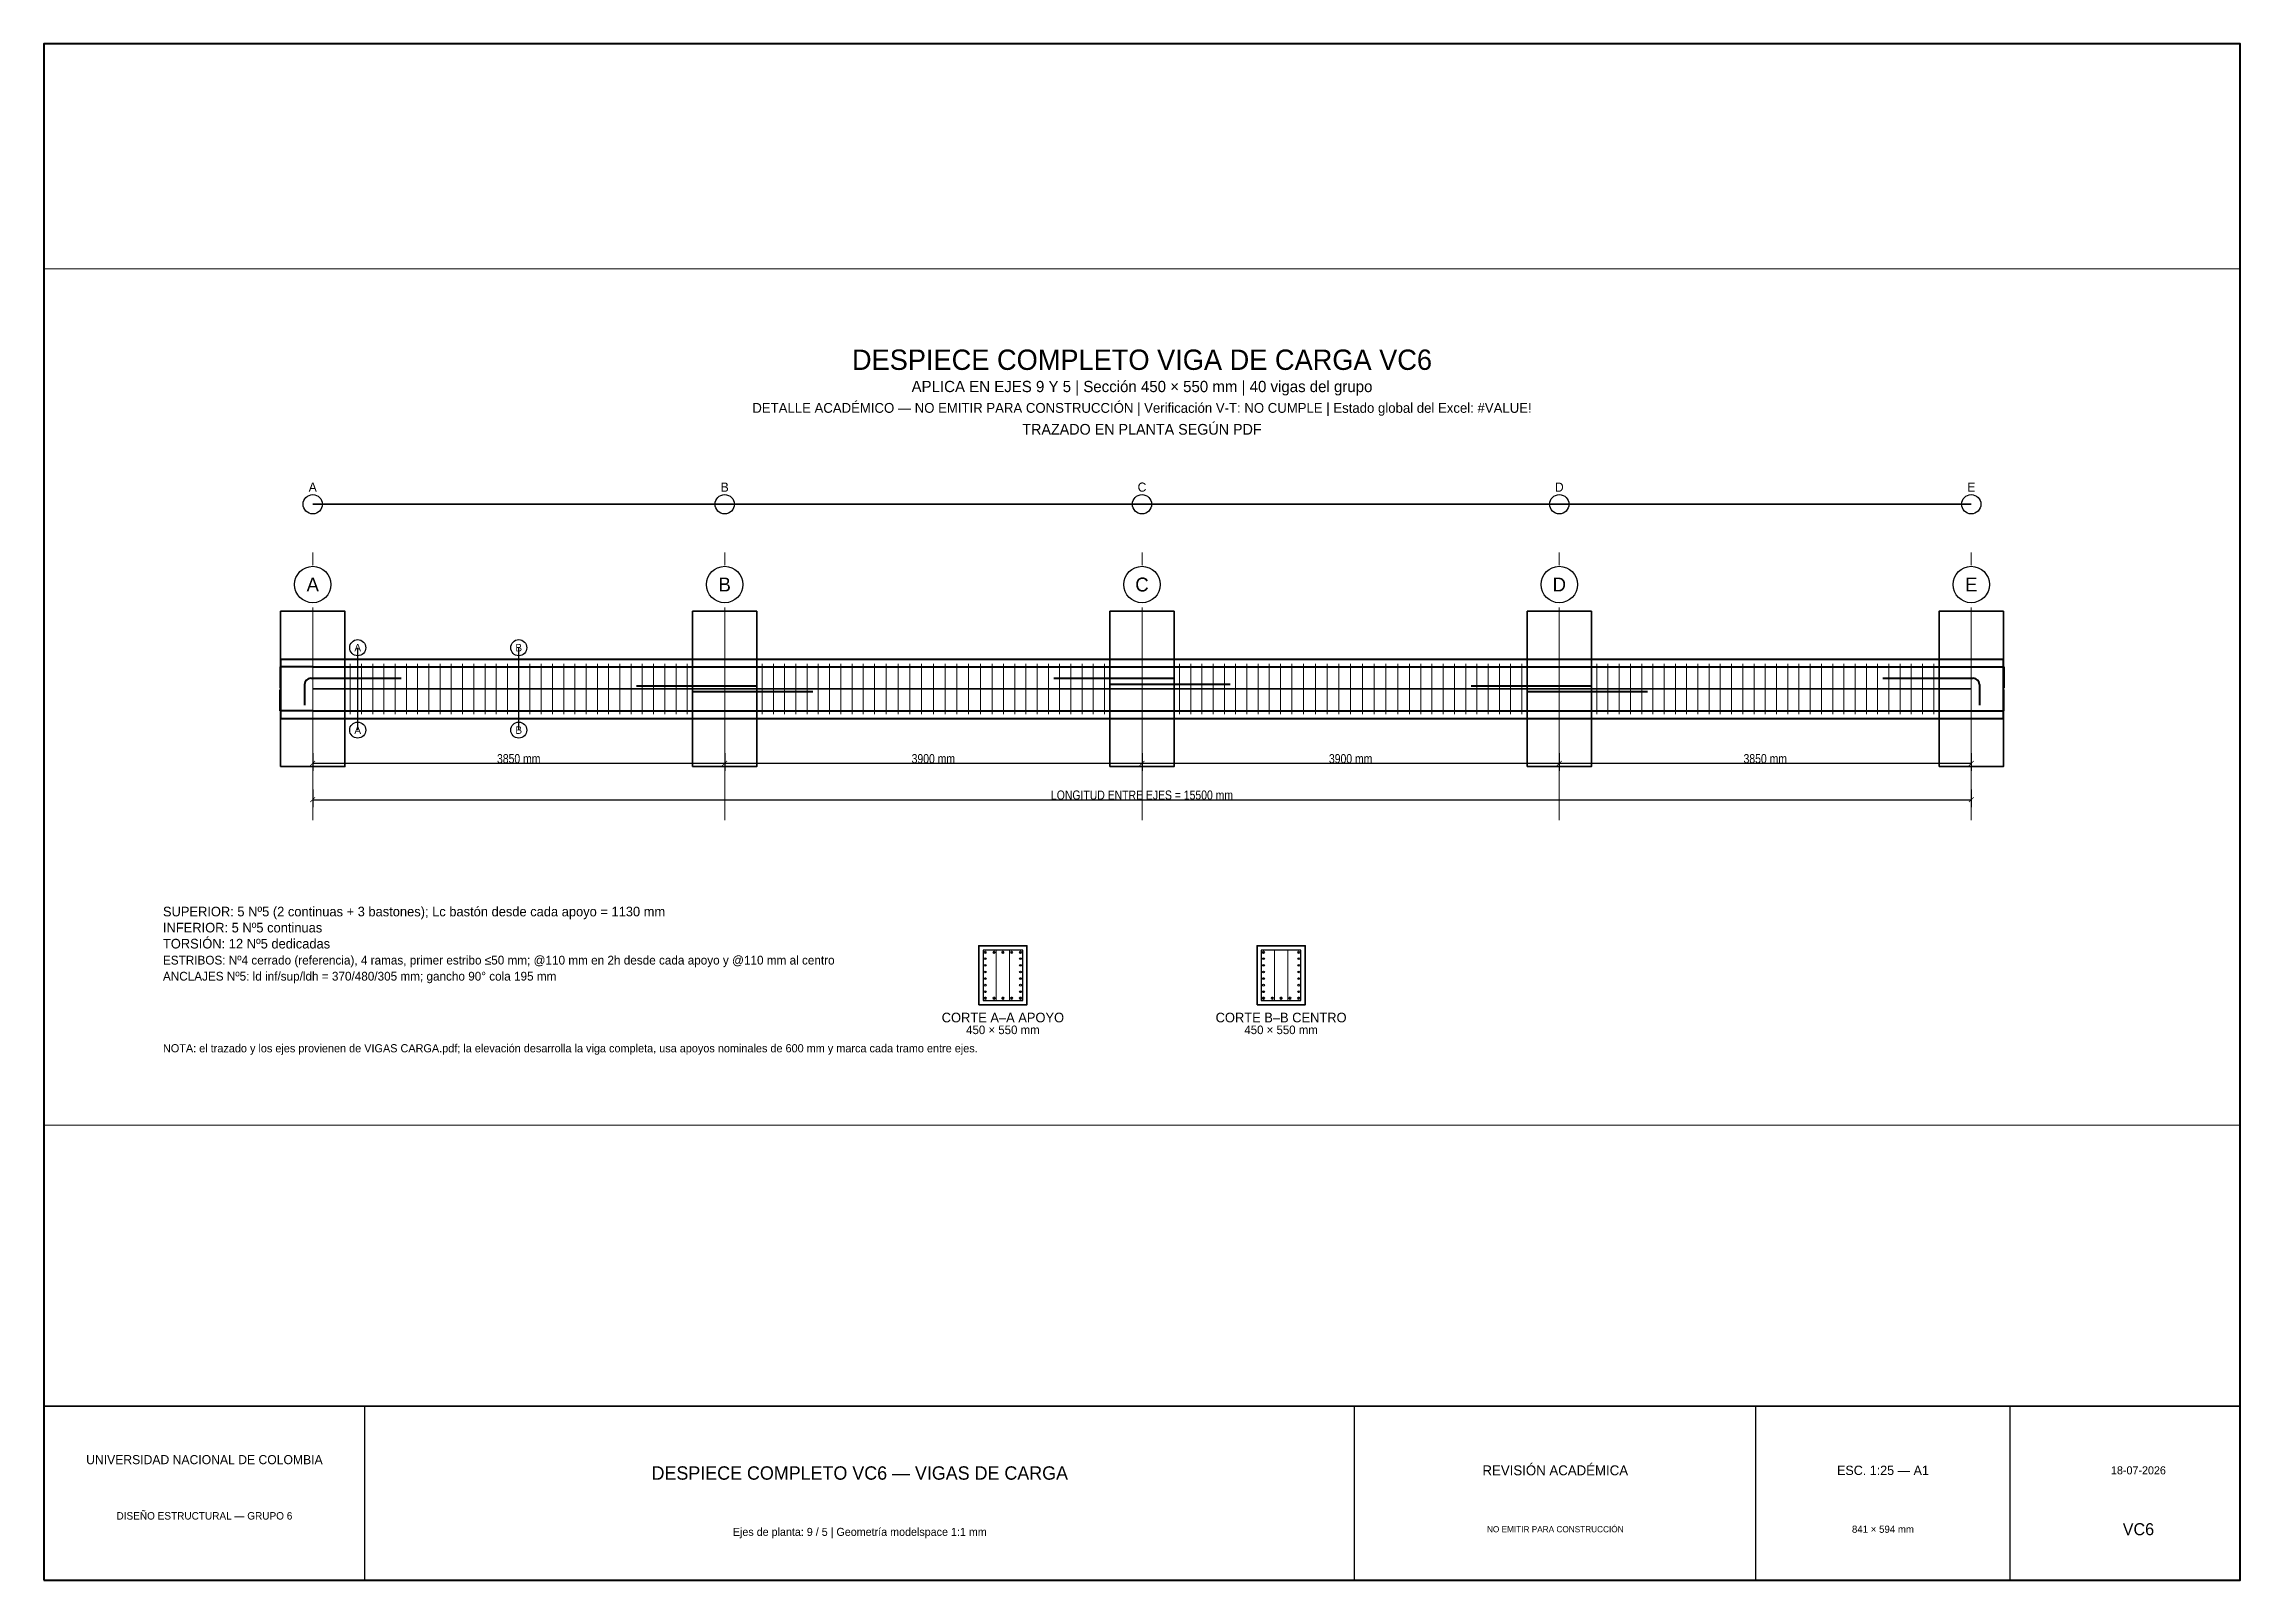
# Paper-space layout 'VC6_CARGA' of a CAD drawing. Header units: millimetres. Extents: x 10 to 831, y 10 to 584.
# The model-space entities are those that its viewports show. They can reach past a viewport. Long polylines and large blocks are cut down to what shows.
import ezdxf
from ezdxf.enums import TextEntityAlignment as Align

# ---------------------------------------------------------------- set-up
doc = ezdxf.new("R2010")
doc.units = ezdxf.units.MM
doc.linetypes.add('CENTER', pattern=[5.08, 3.175, -0.635, 0.635, -0.635])
for name, color, linetype in [('COLUMNAS', 7, 'Continuous'), ('CORTES', 7, 'Continuous'), ('COTAS', 7, 'Continuous'), ('EJES', 7, 'Continuous'), ('ESTRIBOS', 7, 'Continuous'), ('MARCO', 7, 'Continuous'), ('REF_INF', 7, 'Continuous'), ('REF_SUP_BASTON', 7, 'Continuous'), ('REF_SUP_CONT', 7, 'Continuous'), ('REF_TORSION', 7, 'Continuous'), ('TEXTO', 7, 'Continuous'), ('TRAZADO_PLANTA', 7, 'Continuous'), ('VIGA', 7, 'Continuous')]:
    doc.layers.add(name, color=color, linetype=linetype)
doc.styles.add('OpenSansCondensed-Light', font='OpenSansCondensed-Light.ttf')
doc.dimstyles.new('EZDXF', dxfattribs={"dimtxt": 0.25, "dimasz": 0.175, "dimexe": 0.375, "dimexo": 0.125, "dimgap": 0.1, "dimtad": 1, "dimlfac": 100, "dimzin": 12, "dimdsep": 46, "dimtxsty": 'OpenSansCondensed-Light', "dimblk": 'ARCHTICK', "dimcen": 2.5, "dimazin": 3, "dimtfac": 0.5, "dimtmove": 2, "dimatfit": 3})

# ---------------------------------------------------------------- blocks, each defined once
blk = doc.blocks.new('_ARCHTICK')
at = {"color": 0, "linetype": 'BYBLOCK', "const_width": 0.15}
blk.add_lwpolyline([(-0.5, -0.5), (0.5, 0.5)], dxfattribs=at)

msp = doc.modelspace()

# ---------------------------------------------------------------- linework, layer by layer
at = {"layer": 'COLUMNAS', "color": 7, "lineweight": 35}
for points in [[(1450, -38150), (2050, -38150), (2050, -36700), (1450, -36700)], [(5300, -38150), (5900, -38150), (5900, -36700), (5300, -36700)], [(9200, -38150), (9800, -38150), (9800, -36700), (9200, -36700)], [(13100, -38150), (13700, -38150), (13700, -36700), (13100, -36700)], [(16950, -38150), (17550, -38150), (17550, -36700), (16950, -36700)]]:
    msp.add_lwpolyline(points, close=True, dxfattribs=at)
at = {"layer": 'CORTES', "color": 7, "lineweight": 25}
for p, q in [((2170, -37810), (2170, -37040)), ((3675, -37810), (3675, -37040))]:
    msp.add_line(p, q, dxfattribs=at)
for centre in [(2170, -37040), (3675, -37040), (2170, -37810), (3675, -37810)]:
    msp.add_circle(centre, 75, dxfattribs=at)
at = {"layer": 'EJES', "color": 7, "linetype": 'CENTER', "lineweight": 18}
for p, q in [((1750, -38650), (1750, -36150)), ((5600, -38650), (5600, -36150)), ((9500, -38650), (9500, -36150)), ((13400, -38650), (13400, -36150)), ((17250, -38650), (17250, -36150))]:
    msp.add_line(p, q, dxfattribs=at)
at = {"layer": 'EJES', "color": 7, "lineweight": 25}
for centre in [(1750, -36450), (5600, -36450), (9500, -36450), (13400, -36450), (17250, -36450)]:
    msp.add_circle(centre, 170, dxfattribs=at)
at = {"layer": 'ESTRIBOS', "color": 7, "lineweight": 15}
for p, q in [((2100, -37660), (2100, -37190)), ((2205, -37660), (2205, -37190)), ((2310, -37660), (2310, -37190)), ((2415, -37660), (2415, -37190)), ((2520, -37660), (2520, -37190)), ((2625, -37660), (2625, -37190)), ((2730, -37660), (2730, -37190)), ((2835, -37660), (2835, -37190)), ((2940, -37660), (2940, -37190)), ((3045, -37660), (3045, -37190)), ((3150, -37660), (3150, -37190)), ((3255, -37660), (3255, -37190)), ((3360, -37660), (3360, -37190)), ((3465, -37660), (3465, -37190)), ((3570, -37660), (3570, -37190)), ((3675, -37660), (3675, -37190)), ((3780, -37660), (3780, -37190)), ((3885, -37660), (3885, -37190)), ((3990, -37660), (3990, -37190)), ((4095, -37660), (4095, -37190)), ((4200, -37660), (4200, -37190)), ((4305, -37660), (4305, -37190)), ((4410, -37660), (4410, -37190)), ((4515, -37660), (4515, -37190)), ((4620, -37660), (4620, -37190)), ((4725, -37660), (4725, -37190)), ((4830, -37660), (4830, -37190)), ((4935, -37660), (4935, -37190)), ((5040, -37660), (5040, -37190)), ((5145, -37660), (5145, -37190)), ((5250, -37660), (5250, -37190)), ((5950, -37660), (5950, -37190)), ((6055, -37660), (6055, -37190)), ((6160, -37660), (6160, -37190)), ((6265, -37660), (6265, -37190)), ((6370, -37660), (6370, -37190)), ((6475, -37660), (6475, -37190)), ((6580, -37660), (6580, -37190)), ((6685, -37660), (6685, -37190)), ((6790, -37660), (6790, -37190)), ((6895, -37660), (6895, -37190)), ((7000, -37660), (7000, -37190)), ((7110, -37660), (7110, -37190)), ((7220, -37660), (7220, -37190)), ((7330, -37660), (7330, -37190)), ((7440, -37660), (7440, -37190)), ((7550, -37660), (7550, -37190)), ((7660, -37660), (7660, -37190)), ((7770, -37660), (7770, -37190)), ((7880, -37660), (7880, -37190)), ((7990, -37660), (7990, -37190)), ((8100, -37660), (8100, -37190)), ((8205, -37660), (8205, -37190)), ((8310, -37660), (8310, -37190)), ((8415, -37660), (8415, -37190)), ((8520, -37660), (8520, -37190)), ((8625, -37660), (8625, -37190)), ((8730, -37660), (8730, -37190)), ((8835, -37660), (8835, -37190)), ((8940, -37660), (8940, -37190)), ((9045, -37660), (9045, -37190)), ((9150, -37660), (9150, -37190)), ((9850, -37660), (9850, -37190)), ((9955, -37660), (9955, -37190)), ((10060, -37660), (10060, -37190)), ((10165, -37660), (10165, -37190)), ((10270, -37660), (10270, -37190)), ((10375, -37660), (10375, -37190)), ((10480, -37660), (10480, -37190)), ((10585, -37660), (10585, -37190)), ((10690, -37660), (10690, -37190)), ((10795, -37660), (10795, -37190)), ((10900, -37660), (10900, -37190)), ((11010, -37660), (11010, -37190)), ((11120, -37660), (11120, -37190)), ((11230, -37660), (11230, -37190)), ((11340, -37660), (11340, -37190)), ((11450, -37660), (11450, -37190)), ((11560, -37660), (11560, -37190)), ((11670, -37660), (11670, -37190)), ((11780, -37660), (11780, -37190)), ((11890, -37660), (11890, -37190)), ((12000, -37660), (12000, -37190)), ((12105, -37660), (12105, -37190)), ((12210, -37660), (12210, -37190)), ((12315, -37660), (12315, -37190)), ((12420, -37660), (12420, -37190)), ((12525, -37660), (12525, -37190)), ((12630, -37660), (12630, -37190)), ((12735, -37660), (12735, -37190)), ((12840, -37660), (12840, -37190)), ((12945, -37660), (12945, -37190)), ((13050, -37660), (13050, -37190)), ((13750, -37660), (13750, -37190)), ((13855, -37660), (13855, -37190)), ((13960, -37660), (13960, -37190)), ((14065, -37660), (14065, -37190)), ((14170, -37660), (14170, -37190)), ((14275, -37660), (14275, -37190)), ((14380, -37660), (14380, -37190)), ((14485, -37660), (14485, -37190)), ((14590, -37660), (14590, -37190)), ((14695, -37660), (14695, -37190)), ((14800, -37660), (14800, -37190)), ((14905, -37660), (14905, -37190)), ((15010, -37660), (15010, -37190)), ((15115, -37660), (15115, -37190)), ((15220, -37660), (15220, -37190)), ((15325, -37660), (15325, -37190)), ((15430, -37660), (15430, -37190)), ((15535, -37660), (15535, -37190)), ((15640, -37660), (15640, -37190)), ((15745, -37660), (15745, -37190)), ((15850, -37660), (15850, -37190)), ((15955, -37660), (15955, -37190)), ((16060, -37660), (16060, -37190)), ((16165, -37660), (16165, -37190)), ((16270, -37660), (16270, -37190)), ((16375, -37660), (16375, -37190)), ((16480, -37660), (16480, -37190)), ((16585, -37660), (16585, -37190)), ((16690, -37660), (16690, -37190)), ((16795, -37660), (16795, -37190)), ((16900, -37660), (16900, -37190))]:
    msp.add_line(p, q, dxfattribs=at)
at = {"layer": 'ESTRIBOS', "color": 7, "lineweight": 20}
for p, q in [((8138.33333, -40335), (8138.33333, -39865)), ((8261.66667, -40335), (8261.66667, -39865)), ((10738.33333, -40335), (10738.33333, -39865)), ((10861.66667, -40335), (10861.66667, -39865))]:
    msp.add_line(p, q, dxfattribs=at)
at = {"layer": 'ESTRIBOS', "color": 7, "lineweight": 25}
for points in [[(8015, -40335), (8385, -40335), (8385, -39865), (8015, -39865)], [(10615, -40335), (10985, -40335), (10985, -39865), (10615, -39865)]]:
    msp.add_lwpolyline(points, close=True, dxfattribs=at)
at = {"layer": 'REF_INF', "color": 7, "lineweight": 40}
for p, q in [((1445, -37630), (1445, -37435)), ((17555, -37630), (17555, -37435)), ((1750, -37630), (1445, -37630)), ((1750, -37630), (17250, -37630)), ((17250, -37630), (17555, -37630))]:
    msp.add_line(p, q, dxfattribs=at)
at = {"layer": 'REF_INF', "color": 7, "lineweight": 35}
for centre in [(8035.65, -40314.35), (8117.825, -40314.35), (8200, -40314.35), (8282.175, -40314.35), (8364.35, -40314.35), (10635.65, -40314.35), (10717.825, -40314.35), (10800, -40314.35), (10882.175, -40314.35), (10964.35, -40314.35)]:
    msp.add_circle(centre, 7.95, dxfattribs=at)
at = {"layer": 'REF_SUP_BASTON', "color": 7, "lineweight": 40}
for p, q in [((1731.02765, -37325), (2575, -37325)), ((8675, -37325), (9805, -37325)), ((16425, -37325), (17268.97235, -37325)), ((1673.07765, -37382.95), (1673.07765, -37577.95)), ((4775, -37395), (5905, -37395)), ((5295, -37450), (6425, -37450)), ((9195, -37380), (10325, -37380)), ((12575, -37395), (13705, -37395)), ((13095, -37450), (14225, -37450)), ((17326.92235, -37382.95), (17326.92235, -37577.95))]:
    msp.add_line(p, q, dxfattribs=at)
for centre, start, end in [((1731.02765, -37382.95), 90, 180), ((17268.97235, -37382.95), 0, 90)]:
    msp.add_arc(centre, 57.95, start, end, dxfattribs=at)
at = {"layer": 'REF_SUP_CONT', "color": 7, "lineweight": 40}
for p, q in [((1750, -37220), (1445, -37220)), ((1445, -37220), (1445, -37415)), ((1750, -37220), (17250, -37220)), ((17250, -37220), (17555, -37220)), ((17555, -37220), (17555, -37415))]:
    msp.add_line(p, q, dxfattribs=at)
at = {"layer": 'REF_SUP_CONT', "color": 7, "lineweight": 35}
for centre in [(8035.65, -39885.65), (8117.825, -39885.65), (8200, -39885.65), (8282.175, -39885.65), (8364.35, -39885.65), (10635.65, -39885.65), (10964.35, -39885.65)]:
    msp.add_circle(centre, 7.95, dxfattribs=at)
at = {"layer": 'REF_TORSION', "color": 7, "lineweight": 35}
msp.add_line((1750, -37425), (17250, -37425), dxfattribs=at)
at = {"layer": 'REF_TORSION', "color": 7, "lineweight": 30}
for centre in [(8035.65, -39945.65), (8035.65, -40007.39), (8364.35, -39945.65), (8364.35, -40007.39), (10635.65, -39945.65), (10635.65, -40007.39), (10964.35, -39945.65), (10964.35, -40007.39), (8035.65, -40069.13), (8035.65, -40130.87), (8035.65, -40192.61), (8364.35, -40069.13), (8364.35, -40130.87), (8364.35, -40192.61), (10635.65, -40069.13), (10635.65, -40130.87), (10635.65, -40192.61), (10964.35, -40069.13), (10964.35, -40130.87), (10964.35, -40192.61), (8035.65, -40254.35), (8364.35, -40254.35), (10635.65, -40254.35), (10964.35, -40254.35)]:
    msp.add_circle(centre, 7.95, dxfattribs=at)
at = {"layer": 'TRAZADO_PLANTA', "color": 7, "lineweight": 35}
msp.add_lwpolyline([(1750, -35700), (5600, -35700), (9500, -35700), (13400, -35700), (17250, -35700)], dxfattribs=at)
at = {"layer": 'TRAZADO_PLANTA', "color": 7, "lineweight": 25}
for centre in [(1750, -35700), (5600, -35700), (9500, -35700), (13400, -35700), (17250, -35700)]:
    msp.add_circle(centre, 90, dxfattribs=at)
at = {"layer": 'VIGA', "color": 7, "lineweight": 40}
msp.add_lwpolyline([(1450, -37700), (17550, -37700), (17550, -37150), (1450, -37150)], close=True, dxfattribs=at)
at = {"layer": 'VIGA', "color": 7, "lineweight": 35}
for points in [[(7975, -40375), (8425, -40375), (8425, -39825), (7975, -39825)], [(10575, -40375), (11025, -40375), (11025, -39825), (10575, -39825)]]:
    msp.add_lwpolyline(points, close=True, dxfattribs=at)

# ---------------------------------------------------------------- texts
at = {"layer": 'CORTES', "color": 7}
for s, height, p in [('A', 70, (2170, -37040)), ('B', 70, (3675, -37040)), ('A', 70, (2170, -37810)), ('B', 70, (3675, -37810)), ('CORTE A–A APOYO', 90, (8200, -40495)), ('CORTE B–B CENTRO', 90, (10800, -40495))]:
    msp.add_text(s, height=height, dxfattribs=at).set_placement(p, align=Align.MIDDLE_CENTER)
at = {"layer": 'EJES', "color": 7}
for s, p in [('A', (1750, -36450)), ('B', (5600, -36450)), ('C', (9500, -36450)), ('D', (13400, -36450)), ('E', (17250, -36450))]:
    msp.add_text(s, height=130, dxfattribs=at).set_placement(p, align=Align.MIDDLE_CENTER)
at = {"layer": 'ESTRIBOS', "color": 7}
msp.add_text('ESTRIBOS: Nº4 cerrado (referencia), 4 ramas, primer estribo ≤50 mm; @110 mm en 2h desde cada apoyo y @110 mm al centro', height=82, dxfattribs=at).set_placement((350, -40000))
at = {"layer": 'REF_INF', "color": 7}
msp.add_text('INFERIOR: 5 Nº5 continuas', height=90, dxfattribs=at).set_placement((350, -39700))
at = {"layer": 'REF_SUP_CONT', "color": 7}
msp.add_text('SUPERIOR: 5 Nº5 (2 continuas + 3 bastones); Lc bastón desde cada apoyo = 1130 mm', height=90, dxfattribs=at).set_placement((350, -39550))
at = {"layer": 'REF_TORSION', "color": 7}
msp.add_text('TORSIÓN: 12 Nº5 dedicadas', height=90, dxfattribs=at).set_placement((350, -39850))
at = {"layer": 'TEXTO', "color": 7}
for s, height, p in [('DESPIECE COMPLETO VIGA DE CARGA VC6', 190, (9500, -34350)), ('APLICA EN EJES 9 Y 5 | Sección 450 × 550 mm | 40 vigas del grupo', 105, (9500, -34600)), ('DETALLE ACADÉMICO — NO EMITIR PARA CONSTRUCCIÓN | Verificación V-T: NO CUMPLE | Estado global del Excel: #VALUE!', 92, (9500, -34800)), ('450 × 550 mm', 80, (8200, -40610)), ('450 × 550 mm', 80, (10800, -40610))]:
    msp.add_text(s, height=height, dxfattribs=at).set_placement(p, align=Align.MIDDLE_CENTER)
for s, height, p in [('ANCLAJES Nº5: ld inf/sup/ldh = 370/480/305 mm; gancho 90° cola 195 mm', 82, (350, -40150)), ('NOTA: el trazado y los ejes provienen de VIGAS CARGA.pdf; la elevación desarrolla la viga completa, usa apoyos nominales de 600 mm y marca cada tramo entre ejes.', 76, (350, -40820))]:
    msp.add_text(s, height=height, dxfattribs=at).set_placement(p)
at = {"layer": 'TRAZADO_PLANTA', "color": 7}
for s, height, p in [('TRAZADO EN PLANTA SEGÚN PDF', 100, (9500, -35000)), ('A', 85, (1750, -35540)), ('B', 85, (5600, -35540)), ('C', 85, (9500, -35540)), ('D', 85, (13400, -35540)), ('E', 85, (17250, -35540))]:
    msp.add_text(s, height=height, dxfattribs=at).set_placement(p, align=Align.MIDDLE_CENTER)

# ---------------------------------------------------------------- dimensions: what is measured, and where the dimension line sits
at = {"layer": 'COTAS'}
for base, p1, p2, text in [((1750, -38120), (1750, -38000), (5600, -38000), '3850 mm'), ((5600, -38120), (5600, -38000), (9500, -38000), '3900 mm'), ((9500, -38120), (9500, -38000), (13400, -38000), '3900 mm'), ((13400, -38120), (13400, -38000), (17250, -38000), '3850 mm'), ((1750, -38460), (1750, -38340), (17250, -38340), 'LONGITUD ENTRE EJES = 15500 mm')]:
    msp.add_linear_dim(base=base, p1=p1, p2=p2, text=text, dimstyle='EZDXF', override={"dimtxt": 85, "dimasz": 45, "dimexe": 70, "dimexo": 25, "dimtad": 1, "dimclrd": 7, "dimclre": 7, "dimclrt": 7}, dxfattribs=at).render()

psp = doc.layouts.new('VC6_CARGA')

# ---------------------------------------------------------------- linework, layer by layer
at = {"layer": 'MARCO', "color": 7, "lineweight": 25}
for p, q in [((130, 10), (130, 75)), ((500, 10), (500, 75)), ((650, 10), (650, 75)), ((745, 10), (745, 75))]:
    psp.add_line(p, q, dxfattribs=at)
at = {"layer": 'MARCO', "color": 7, "lineweight": 40}
psp.add_lwpolyline([(10, 10), (831, 10), (831, 584), (10, 584)], close=True, dxfattribs=at)
at = {"layer": 'MARCO', "color": 7, "lineweight": 35}
psp.add_lwpolyline([(10, 10), (831, 10), (831, 75), (10, 75)], close=True, dxfattribs=at)

# ---------------------------------------------------------------- texts
at = {"layer": 'TEXTO', "color": 7}
for s, height, p in [('UNIVERSIDAD NACIONAL DE COLOMBIA', 3.4, (70, 55)), ('DESPIECE COMPLETO VC6 — VIGAS DE CARGA', 5, (315, 50)), ('REVISIÓN ACADÉMICA', 3.7, (575, 51)), ('ESC. 1:25 — A1', 3.5, (697.5, 51)), ('18-07-2026', 3, (793, 51)), ('DISEÑO ESTRUCTURAL — GRUPO 6', 2.8, (70, 34)), ('Ejes de planta: 9 / 5 | Geometría modelspace 1:1 mm', 3, (315, 28)), ('NO EMITIR PARA CONSTRUCCIÓN', 2.3, (575, 29)), ('841 × 594 mm', 2.7, (697.5, 29)), ('VC6', 4.5, (793, 29))]:
    psp.add_text(s, height=height, dxfattribs=at).set_placement(p, align=Align.MIDDLE_CENTER)

# ---------------------------------------------------------------- viewports
at = {"layer": 'VIEWPORTS'}
psp.add_viewport(center=(420.5, 340), size=(821, 320), view_center_point=(9500, -37500), view_height=8000, dxfattribs=at)

doc.saveas('drawing.dxf')
